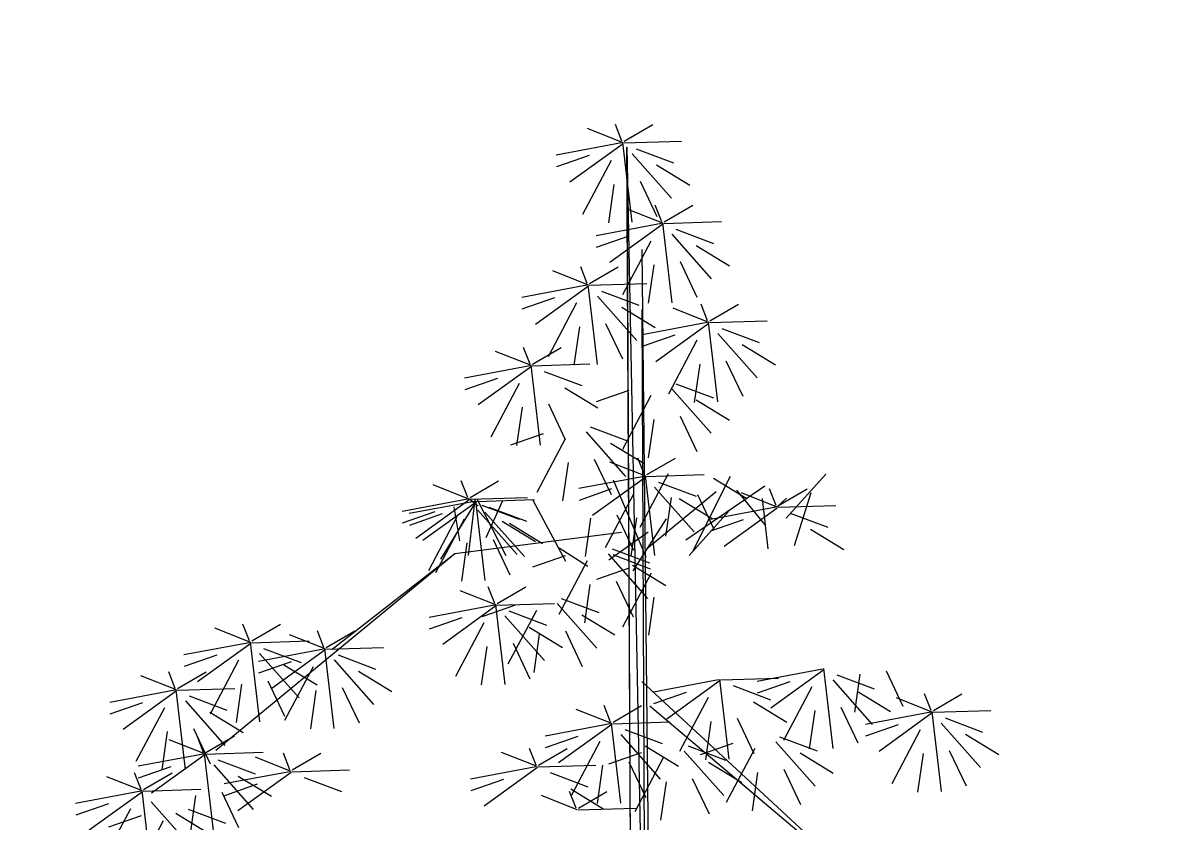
# Model space of a CAD drawing. Header units: metres. Extents: x 563124 to 573994, y 2062953 to 2068466.
# Drawn here: x 568934.289 to 568938.296, y 2065878.798 to 2065881.613 of the extents above; entities that cross this region are included whole.
import ezdxf

# ---------------------------------------------------------------- set-up
doc = ezdxf.new("R2010")
doc.units = ezdxf.units.M
for name, color, linetype in [('1-CAY XANH', 7, 'CONTINUOUS'), ('ghichieudai', 7, 'CONTINUOUS'), ('MATCATDUONG', 8, 'CONTINUOUS')]:
    doc.layers.add(name, color=color, linetype=linetype)

# ---------------------------------------------------------------- blocks, each defined once
blk = doc.blocks.new('ca')
at = {"layer": '1-CAY XANH', "color": 3}
for p, q in [((0.68, 65.045), (0.234, 65.306)), ((0.698, 65.022), (1.256, 65.243)), ((0.717, 65.045), (0.819, 65.306)), ((0.687, 65.018), (-0.216, 65.046)), ((0.555, 63.779), (0.701, 65.026)), ((0.722, 65.018), (1.742, 64.827)), ((0.496, 64.928), (-0.089, 64.708)), ((0.559, 64.85), (-0.058, 64.154)), ((0.641, 64.954), (0.546, 46.012)), ((0.641, 64.954), (0.641, 64.954)), ((0.641, 64.954), (0.641, 64.954)), ((0.698, 65.006), (1.529, 64.406)), ((0.177, 64.675), (-0.343, 64.358)), ((0.886, 64.742), (1.331, 63.901)), ((1.229, 64.821), (1.74, 64.643)), ((0.431, 64.421), (0.169, 63.868)), ((0.842, 64.37), (0.927, 63.771)), ((0.057, 63.787), (-0.39, 64.047)), ((0.075, 63.763), (0.633, 63.984)), ((0.094, 63.787), (0.196, 64.047)), ((0.064, 63.76), (-0.839, 63.788)), ((-0.068, 62.521), (0.078, 63.767)), ((-0.127, 63.67), (-0.713, 63.449)), ((-0.064, 63.591), (-0.681, 62.895)), ((0.075, 63.748), (0.906, 63.147)), ((0.099, 63.76), (1.119, 63.568)), ((-0.446, 63.416), (-0.966, 63.099)), ((0.263, 63.484), (0.708, 62.642)), ((0.606, 63.563), (1.117, 63.385)), ((-0.192, 63.163), (-0.454, 62.609)), ((0.218, 63.111), (0.304, 62.512)), ((1.221, 62.821), (0.774, 63.081)), ((1.258, 62.821), (1.36, 63.081)), ((1.239, 62.797), (1.797, 63.018)), ((1.228, 62.793), (0.325, 62.821)), ((1.037, 62.703), (0.451, 62.483)), ((1.096, 61.554), (1.242, 62.801)), ((1.239, 62.781), (2.07, 62.181)), ((1.263, 62.793), (2.283, 62.602)), ((1.099, 62.625), (0.482, 61.929)), ((1.77, 62.596), (2.281, 62.418)), ((-0.66, 62.236), (-1.107, 62.496)), ((-0.642, 62.212), (-0.084, 62.433)), ((-0.623, 62.236), (-0.521, 62.496)), ((0.718, 62.45), (0.198, 62.133)), ((1.427, 62.517), (1.872, 61.676)), ((-0.653, 62.209), (-1.556, 62.236)), ((-0.785, 60.97), (-0.639, 62.216)), ((-0.642, 62.197), (0.189, 61.596)), ((-0.618, 62.209), (0.402, 62.017)), ((0.972, 62.196), (0.71, 61.643)), ((-0.844, 62.118), (-1.43, 61.898)), ((-0.782, 62.04), (-1.399, 61.344)), ((-0.111, 62.011), (0.4, 61.834)), ((1.382, 62.145), (1.468, 61.546)), ((-1.163, 61.865), (-1.683, 61.548)), ((-0.454, 61.933), (-0.009, 61.091)), ((2.114, 61.562), (1.668, 61.822)), ((2.151, 61.562), (2.253, 61.822)), ((2.132, 61.538), (2.691, 61.76)), ((-0.909, 61.612), (-1.172, 61.058)), ((-0.499, 61.56), (-0.413, 60.961)), ((2.121, 61.535), (1.218, 61.563)), ((1.989, 60.296), (2.135, 61.542)), ((2.132, 61.523), (2.964, 60.922)), ((2.156, 61.535), (3.176, 61.343)), ((1.931, 61.445), (1.345, 61.224)), ((2.664, 61.338), (3.174, 61.16)), ((-0.127, 61.254), (-0.713, 61.034)), ((-0.064, 61.176), (-0.681, 60.48)), ((0.606, 61.147), (1.117, 60.969)), ((1.611, 61.191), (1.091, 60.875)), ((2.321, 61.259), (2.765, 60.417)), ((-0.446, 61), (-0.966, 60.684)), ((0.263, 61.068), (0.708, 60.227)), ((1.865, 60.938), (1.603, 60.384)), ((-0.192, 60.747), (-0.454, 60.194)), ((2.276, 60.886), (2.362, 60.287)), ((0.218, 60.696), (0.304, 60.096)), ((1.214, 60.58), (0.628, 60.36)), ((1.276, 60.502), (0.659, 59.806)), ((1.603, 60.394), (2.048, 59.553)), ((1.947, 60.473), (2.457, 60.295)), ((0.894, 60.327), (0.374, 60.01)), ((0.327, 59.833), (-0.119, 60.093)), ((0.345, 59.809), (0.904, 60.03)), ((0.364, 59.833), (0.466, 60.093)), ((1.148, 60.073), (0.886, 59.52)), ((1.559, 60.022), (1.645, 59.423)), ((-1.852, 59.154), (-2.469, 59.841)), ((-0.716, 59.777), (-1.236, 59.461)), ((-0.397, 58.648), (-0.983, 59.811)), ((0.334, 59.806), (-0.569, 59.834)), ((0.144, 59.716), (-0.442, 59.495)), ((-0.007, 59.845), (0.438, 59.004)), ((0.202, 58.567), (0.348, 59.813)), ((0.336, 58.541), (0.846, 59.746)), ((0.345, 59.794), (1.177, 59.193)), ((0.369, 59.806), (1.389, 59.614)), ((3.09, 59.474), (2.644, 59.735)), ((3.108, 59.451), (3.666, 59.672)), ((3.127, 59.474), (3.229, 59.735)), ((-1.979, 58.726), (-2.241, 59.555)), ((-1.73, 59.35), (-2.177, 59.61)), ((-1.712, 59.326), (-1.154, 59.547)), ((-1.693, 59.35), (-1.591, 59.61)), ((-1.524, 59.047), (-1.079, 59.588)), ((-0.284, 58.812), (-1.519, 59.658)), ((0.334, 58.675), (-0.757, 59.569)), ((-0.463, 59.524), (-0.725, 58.971)), ((0.206, 59.637), (-0.411, 58.941)), ((0.534, 59.53), (0.978, 58.688)), ((0.877, 59.609), (1.387, 59.431)), ((-1.723, 59.323), (-2.626, 59.351)), ((-1.855, 59.467), (-1.709, 59.33)), ((-1.688, 59.323), (-0.668, 59.131)), ((-1.569, 58.674), (-1.483, 59.458)), ((-0.176, 59.462), (-0.696, 59.145)), ((-0.052, 59.473), (0.034, 58.873)), ((1.594, 58.475), (2.104, 59.428)), ((2.986, 59.415), (2.083, 59.443)), ((3.097, 59.447), (2.194, 59.475)), ((2.795, 59.325), (2.209, 59.105)), ((2.907, 59.357), (2.321, 59.137)), ((2.979, 59.443), (2.532, 58.571)), ((2.841, 58.85), (2.579, 59.428)), ((2.854, 58.176), (3, 59.423)), ((2.965, 59.34), (3.111, 59.455)), ((2.997, 59.419), (3.555, 58.509)), ((2.997, 59.403), (3.828, 58.803)), ((3.016, 59.443), (3.118, 58.571)), ((3.021, 59.415), (4.041, 59.224)), ((3.108, 59.435), (3.94, 58.835)), ((3.132, 59.447), (4.152, 59.255)), ((3.252, 58.799), (3.338, 59.331)), ((-1.914, 59.232), (-2.5, 59.012)), ((-1.712, 59.311), (-0.881, 58.71)), ((-0.335, 58.569), (-0.952, 59.257)), ((0.542, 58.328), (0.022, 59.143)), ((0.489, 59.157), (0.575, 58.558)), ((0.795, 59.206), (0.533, 58.653)), ((1.206, 59.155), (1.292, 58.555)), ((2.857, 59.247), (2.24, 58.551)), ((2.969, 59.279), (2.352, 58.583)), ((3.185, 59.139), (3.63, 58.298)), ((3.296, 59.171), (3.741, 58.33)), ((3.528, 59.218), (4.039, 59.04)), ((3.64, 59.25), (4.15, 59.072)), ((-2.233, 58.979), (-2.753, 58.662)), ((-1.181, 59.125), (-0.67, 58.948)), ((2.476, 59.072), (1.956, 58.755)), ((0.923, 58.503), (0.306, 58.939)), ((2.73, 58.818), (2.468, 58.265)), ((0.871, 58.672), (0.285, 58.452)), ((1.251, 58.396), (1.696, 58.686)), ((3.14, 58.767), (3.226, 58.168)), ((0.861, 58.582), (0.275, 58.361)), ((0.933, 58.594), (0.316, 57.898)), ((1.261, 58.486), (1.705, 57.645)), ((1.604, 58.565), (2.114, 58.387)), ((0.551, 58.419), (0.031, 58.102)), ((0.262, 58.292), (0.706, 57.451)), ((0.605, 58.371), (1.115, 58.193)), ((0.805, 58.165), (0.543, 57.612)), ((1.216, 58.114), (1.302, 57.514)), ((2.668, 57.82), (2.221, 58.08)), ((2.705, 57.82), (2.807, 58.08)), ((0.217, 57.92), (0.303, 57.321)), ((1.665, 57.896), (1.079, 57.676)), ((2.686, 57.796), (3.244, 58.017)), ((1.727, 57.818), (1.11, 57.122)), ((2.675, 57.793), (1.772, 57.821)), ((2.054, 57.711), (2.499, 56.869)), ((2.398, 57.789), (2.908, 57.612)), ((2.543, 56.554), (2.689, 57.8)), ((2.686, 57.781), (3.517, 57.18)), ((2.71, 57.793), (3.73, 57.601)), ((1.345, 57.643), (0.825, 57.326)), ((2.484, 57.703), (1.898, 57.482)), ((2.546, 57.624), (1.929, 56.928)), ((3.217, 57.596), (3.728, 57.418)), ((1.599, 57.39), (1.337, 56.836)), ((2.165, 57.449), (1.645, 57.132)), ((2.874, 57.517), (3.319, 56.675)), ((5.338, 57.131), (4.891, 57.392)), ((5.375, 57.131), (5.477, 57.392)), ((6.502, 57.233), (6.055, 57.493)), ((6.52, 57.209), (7.078, 57.431)), ((6.539, 57.233), (6.641, 57.493)), ((2.01, 57.338), (2.096, 56.739)), ((2.419, 57.196), (2.157, 56.642)), ((5.356, 57.108), (5.914, 57.329)), ((6.509, 57.206), (5.606, 57.234)), ((6.377, 55.967), (6.523, 57.213)), ((6.52, 57.194), (7.351, 56.593)), ((6.544, 57.206), (7.564, 57.014)), ((2.829, 57.144), (2.915, 56.545)), ((5.345, 57.104), (4.442, 57.132)), ((5.154, 57.014), (4.568, 56.794)), ((5.213, 55.865), (5.359, 57.112)), ((5.356, 57.092), (6.187, 56.492)), ((5.38, 57.104), (6.4, 56.913)), ((6.318, 57.116), (5.732, 56.896)), ((6.38, 57.037), (5.763, 56.342)), ((7.051, 57.009), (7.561, 56.831)), ((5.216, 56.936), (4.599, 56.24)), ((5.999, 56.862), (5.479, 56.546)), ((5.544, 56.828), (5.989, 55.987)), ((5.887, 56.907), (6.398, 56.729)), ((6.708, 56.93), (7.153, 56.089)), ((-3.413, 56.768), (-3.676, 56.214)), ((-2.643, 56.703), (-3.228, 56.482)), ((-3.003, 56.716), (-2.917, 56.117)), ((-2.584, 55.554), (-2.438, 56.8)), ((-2.441, 56.781), (-1.61, 56.18)), ((-2.417, 56.793), (-1.397, 56.601)), ((-0.83, 56.625), (-1.733, 56.653)), ((4.835, 56.761), (4.315, 56.444)), ((7.662, 56.49), (7.216, 56.751)), ((7.68, 56.467), (8.239, 56.688)), ((7.699, 56.49), (7.801, 56.751)), ((-2.58, 56.624), (-3.197, 55.928)), ((-2.253, 56.517), (-1.808, 55.675)), ((-1.91, 56.596), (-1.399, 56.418)), ((-1.02, 56.535), (-1.606, 56.314)), ((-0.962, 55.386), (-0.816, 56.632)), ((-0.819, 56.613), (0.013, 56.012)), ((-0.794, 56.625), (0.225, 56.433)), ((5.089, 56.507), (4.826, 55.954)), ((6.253, 56.609), (5.99, 56.056)), ((6.663, 56.558), (6.749, 55.958)), ((7.669, 56.463), (6.766, 56.491)), ((7.537, 55.224), (7.683, 56.471)), ((7.704, 56.463), (8.724, 56.272)), ((-4.152, 56.146), (-4.598, 56.406)), ((-4.134, 56.122), (-3.576, 56.344)), ((-4.115, 56.146), (-4.013, 56.406)), ((-2.962, 56.449), (-3.482, 56.132)), ((-0.63, 56.349), (-0.186, 55.507)), ((-0.287, 56.428), (0.223, 56.25)), ((5.499, 56.456), (5.585, 55.857)), ((7.479, 56.373), (6.893, 56.153)), ((7.541, 56.295), (6.924, 55.599)), ((7.68, 56.451), (8.512, 55.851)), ((-4.145, 56.119), (-5.048, 56.147)), ((-4.277, 54.88), (-4.131, 56.126)), ((-4.134, 56.107), (-3.303, 55.506)), ((-4.11, 56.119), (-3.09, 55.927)), ((-2.708, 56.196), (-2.97, 55.642)), ((-2.297, 56.144), (-2.211, 55.545)), ((-1.339, 56.281), (-1.86, 55.965)), ((0.856, 55.965), (0.41, 56.226)), ((0.874, 55.942), (1.433, 56.163)), ((0.893, 55.965), (0.995, 56.226)), ((7.159, 56.12), (6.639, 55.803)), ((7.869, 56.187), (8.313, 55.346)), ((8.212, 56.266), (8.722, 56.088)), ((-4.335, 56.029), (-4.921, 55.809)), ((-4.273, 55.95), (-4.89, 55.254)), ((-1.086, 56.028), (-1.348, 55.474)), ((-0.675, 55.976), (-0.589, 55.377)), ((0.863, 55.938), (-0.04, 55.966)), ((0.731, 54.699), (0.877, 55.946)), ((0.899, 55.938), (1.918, 55.747)), ((-4.655, 55.775), (-5.175, 55.459)), ((-3.946, 55.843), (-3.501, 55.001)), ((-3.602, 55.922), (-3.092, 55.744)), ((0.673, 55.848), (0.087, 55.628)), ((0.735, 55.77), (0.118, 55.074)), ((7.219, 55.491), (6.772, 55.752)), ((7.413, 55.866), (7.151, 55.313)), ((7.256, 55.491), (7.358, 55.752)), ((7.824, 55.815), (7.91, 55.216)), ((-1.749, 55.736), (-2.335, 55.516)), ((-1.687, 55.658), (-2.304, 54.962)), ((-1.016, 55.629), (-0.506, 55.451)), ((-0.319, 55.591), (-0.905, 55.37)), ((0.353, 55.595), (-0.167, 55.278)), ((1.063, 55.662), (1.507, 54.821)), ((1.406, 55.741), (1.916, 55.563)), ((7.237, 55.468), (7.795, 55.689)), ((-4.401, 55.522), (-4.663, 54.968)), ((-3.99, 55.471), (-3.904, 54.871)), ((-2.068, 55.483), (-2.588, 55.166)), ((-1.359, 55.55), (-0.914, 54.709)), ((-0.257, 55.512), (-0.874, 54.816)), ((0.071, 55.405), (0.516, 54.563)), ((0.414, 55.484), (0.925, 55.306)), ((2.02, 55.292), (1.574, 55.552)), ((2.038, 55.268), (2.597, 55.489)), ((2.057, 55.292), (2.159, 55.552)), ((5.869, 55.216), (5.423, 55.477)), ((5.887, 55.193), (6.446, 55.414)), ((5.906, 55.216), (6.008, 55.477)), ((7.226, 55.464), (6.323, 55.492)), ((7.094, 54.225), (7.24, 55.472)), ((7.237, 55.452), (8.068, 54.852)), ((7.261, 55.464), (8.281, 55.273)), ((-1.815, 55.229), (-2.077, 54.676)), ((-0.638, 55.337), (-1.158, 55.02)), ((0.607, 55.341), (0.345, 54.788)), ((1.018, 55.29), (1.104, 54.691)), ((2.027, 55.265), (1.124, 55.292)), ((2.038, 55.252), (2.87, 54.652)), ((2.062, 55.265), (3.082, 55.073)), ((5.876, 55.189), (4.973, 55.217)), ((7.035, 55.374), (6.449, 55.154)), ((7.097, 55.296), (6.48, 54.6)), ((7.768, 55.267), (8.279, 55.089)), ((-1.404, 55.178), (-1.318, 54.579)), ((-0.384, 55.084), (-0.647, 54.53)), ((1.837, 55.174), (1.251, 54.954)), ((2.57, 55.067), (3.08, 54.889)), ((5.686, 55.099), (5.1, 54.879)), ((5.887, 55.177), (6.719, 54.577)), ((5.912, 55.189), (6.932, 54.997)), ((6.716, 55.121), (6.196, 54.804)), ((8.195, 54.913), (7.748, 55.173)), ((8.213, 54.889), (8.771, 55.111)), ((8.232, 54.913), (8.334, 55.173)), ((0.026, 55.032), (0.112, 54.433)), ((1.397, 54.618), (0.951, 54.878)), ((1.517, 54.921), (0.997, 54.604)), ((1.434, 54.618), (1.536, 54.878)), ((6.419, 54.992), (6.929, 54.814)), ((6.97, 54.867), (6.708, 54.314)), ((8.202, 54.886), (7.299, 54.914)), ((8.07, 53.647), (8.215, 54.893)), ((8.213, 54.874), (9.044, 54.273)), ((8.237, 54.886), (9.257, 54.694)), ((1.415, 54.594), (1.973, 54.815)), ((7.38, 54.816), (7.466, 54.217)), ((8.073, 54.717), (7.456, 54.021)), ((8.744, 54.689), (9.254, 54.511)), ((1.404, 54.591), (0.501, 54.619)), ((7.499, 54.605), (6.913, 54.385)), ((7.692, 54.542), (7.172, 54.225)), ((8.401, 54.61), (8.846, 53.768)), ((7.889, 54.419), (8.334, 53.578)), ((8.232, 54.498), (8.743, 54.32))]:
    blk.add_line(p, q, dxfattribs=at)
at = {"layer": '1-CAY XANH', "color": 17}
for p, q in [((0.641, 64.954), (-0.644, 0.027)), ((0.305, 0.047), (0.641, 64.954)), ((0.405, 63.355), (-0.261, 0)), ((0.405, 62.413), (0.148, 0)), ((2.587, 59.104), (2.067, 58.787)), ((0.723, 58.926), (3.326, 58.595)), ((3.326, 58.595), (7.066, 55.521)), ((3.326, 58.595), (5.247, 57.099)), ((0.404, 56.599), (-3.127, 53.332)), ((-3.127, 53.332), (0.279, 56.212)), ((0.874, 55.926), (1.706, 55.326))]:
    blk.add_line(p, q, dxfattribs=at)

msp = doc.modelspace()

# ---------------------------------------------------------------- wipeouts: each hides what was drawn before it
msp.add_wipeout([(568538.5548, 2065837.1158), (569134.3908, 2065836.3611), (569131.1932, 2065953.8252), (568779.0042, 2065956.6832), (568600.6017, 2065960.3155)]).dxf.layer = 'ghichieudai'

# ---------------------------------------------------------------- next in the draw order: block references
at = {"layer": 'MATCATDUONG', "color": 3, "linetype": 'Continuous', "extrusion": (3.31378e-12, 1.1371e-08, 1), "xscale": -0.2249999999767169, "yscale": 0.2250000000931324, "zscale": 0.2250000000000004}
msp.add_blockref('ca', (568936.5572, 2065866.5613, 0.0235), dxfattribs=at)

doc.saveas('drawing.dxf')
